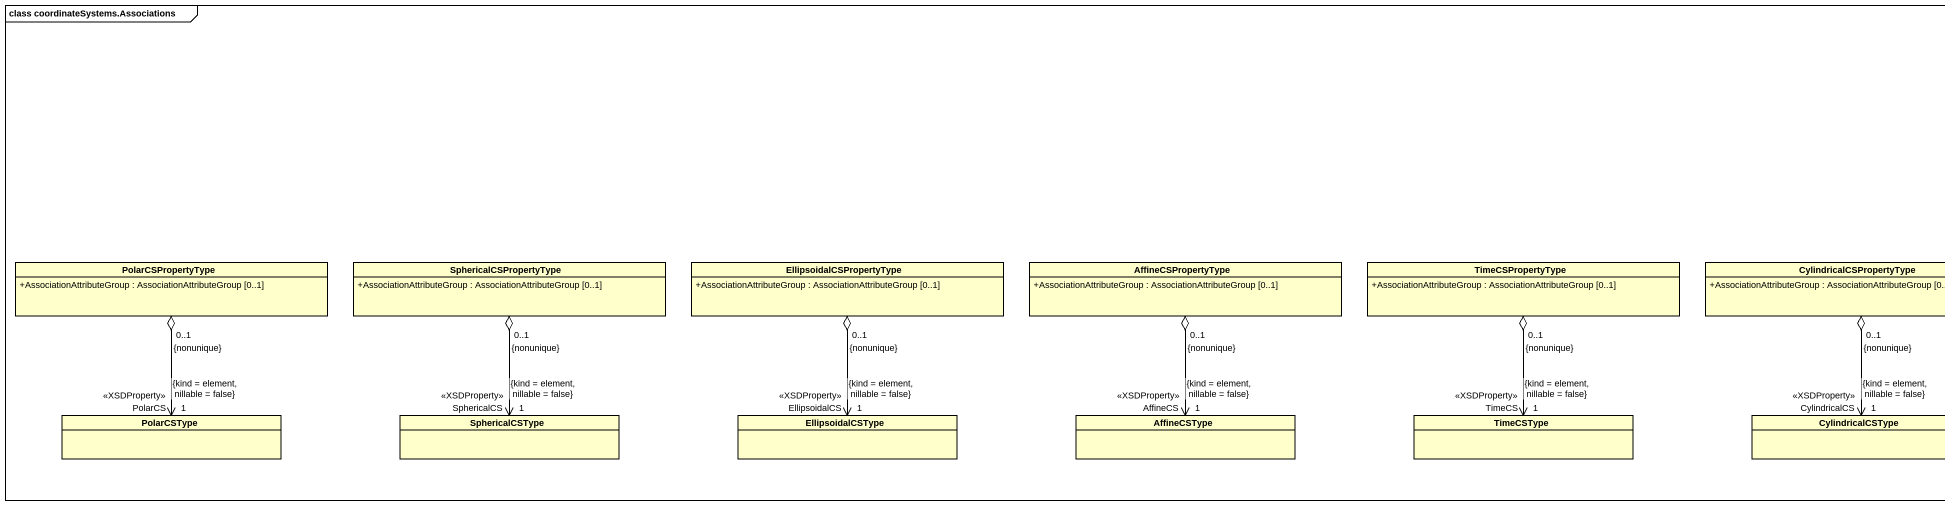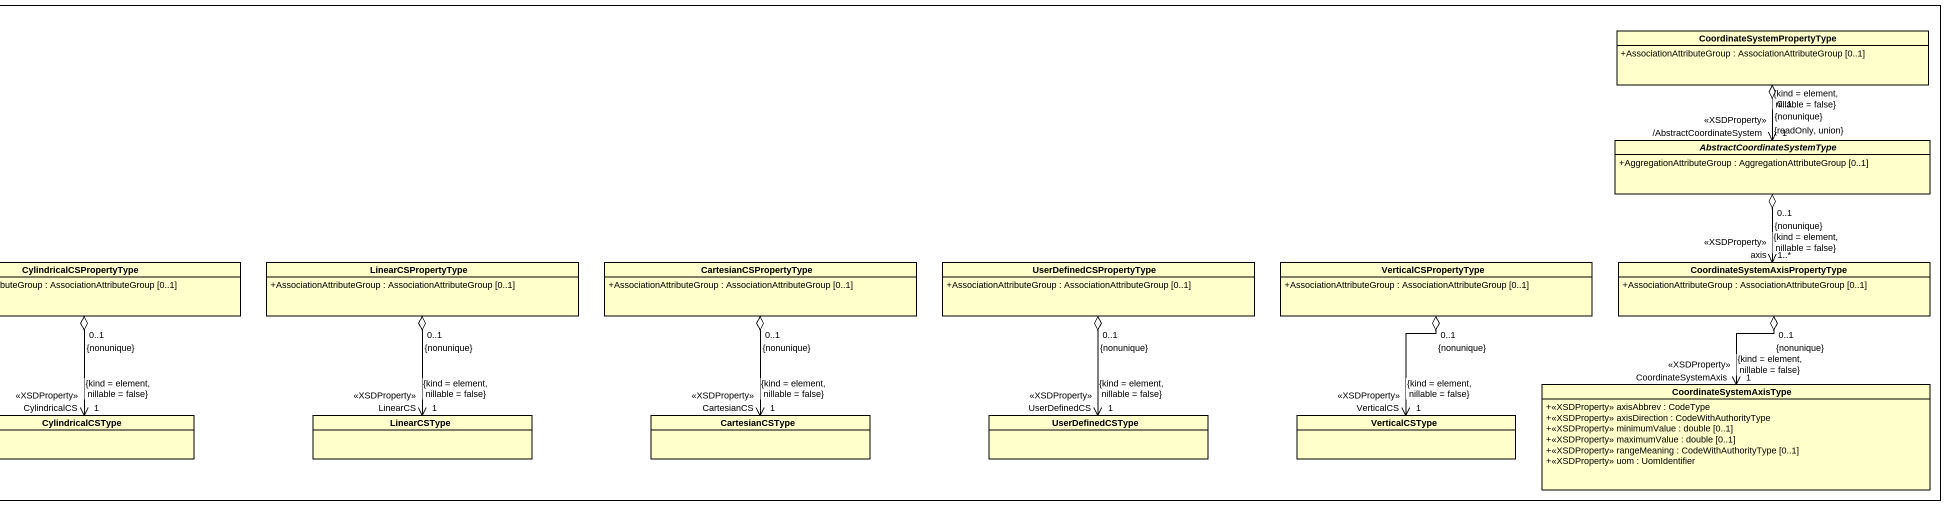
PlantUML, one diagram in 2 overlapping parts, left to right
@startuml
mainframe class coordinateSystems.Associations
hide circle
hide empty members
skinparam classAttributeIconSize 0
class CoordinateSystemPropertyType {
  +AssociationAttributeGroup : AssociationAttributeGroup [0..1]
}
abstract class AbstractCoordinateSystemType {
  +AggregationAttributeGroup : AggregationAttributeGroup [0..1]
}
class PolarCSPropertyType {
  +AssociationAttributeGroup : AssociationAttributeGroup [0..1]
}
class SphericalCSPropertyType {
  +AssociationAttributeGroup : AssociationAttributeGroup [0..1]
}
class EllipsoidalCSPropertyType {
  +AssociationAttributeGroup : AssociationAttributeGroup [0..1]
}
class AffineCSPropertyType {
  +AssociationAttributeGroup : AssociationAttributeGroup [0..1]
}
class TimeCSPropertyType {
  +AssociationAttributeGroup : AssociationAttributeGroup [0..1]
}
class CylindricalCSPropertyType {
  +AssociationAttributeGroup : AssociationAttributeGroup [0..1]
}
class LinearCSPropertyType {
  +AssociationAttributeGroup : AssociationAttributeGroup [0..1]
}
class CartesianCSPropertyType {
  +AssociationAttributeGroup : AssociationAttributeGroup [0..1]
}
class UserDefinedCSPropertyType {
  +AssociationAttributeGroup : AssociationAttributeGroup [0..1]
}
class VerticalCSPropertyType {
  +AssociationAttributeGroup : AssociationAttributeGroup [0..1]
}
class "CoordinateSystemAxisPropertyType" as CoordinateSystemAxisProperty {
  +AssociationAttributeGroup : AssociationAttributeGroup [0..1]
}
class CoordinateSystemAxisType {
  +<<XSDProperty>> axisAbbrev : CodeType
  +<<XSDProperty>> axisDirection : CodeWithAuthorityType
  +<<XSDProperty>> minimumValue : double [0..1]
  +<<XSDProperty>> maximumValue : double [0..1]
  +<<XSDProperty>> rangeMeaning : CodeWithAuthorityType [0..1]
  +<<XSDProperty>> uom : UomIdentifier
}
class PolarCSType
class SphericalCSType
class EllipsoidalCSType
class AffineCSType
class TimeCSType
class CylindricalCSType
class LinearCSType
class CartesianCSType
class UserDefinedCSType
class VerticalCSType
CoordinateSystemPropertyType "0..1\n{nonunique}" o--> "/AbstractCoordinateSystem\n<<XSDProperty>>\n1\n{kind = element, nillable = false}\n{readOnly, union}" AbstractCoordinateSystemType
AbstractCoordinateSystemType "0..1\n{nonunique}" o--> "axis\n<<XSDProperty>>\n1..*\n{kind = element, nillable = false}" CoordinateSystemAxisProperty
PolarCSPropertyType "0..1\n{nonunique}" o--> "PolarCS\n<<XSDProperty>>\n1\n{kind = element, nillable = false}" PolarCSType
SphericalCSPropertyType "0..1\n{nonunique}" o--> "SphericalCS\n<<XSDProperty>>\n1\n{kind = element, nillable = false}" SphericalCSType
EllipsoidalCSPropertyType "0..1\n{nonunique}" o--> "EllipsoidalCS\n<<XSDProperty>>\n1\n{kind = element, nillable = false}" EllipsoidalCSType
AffineCSPropertyType "0..1\n{nonunique}" o--> "AffineCS\n<<XSDProperty>>\n1\n{kind = element, nillable = false}" AffineCSType
TimeCSPropertyType "0..1\n{nonunique}" o--> "TimeCS\n<<XSDProperty>>\n1\n{kind = element, nillable = false}" TimeCSType
CylindricalCSPropertyType "0..1\n{nonunique}" o--> "CylindricalCS\n<<XSDProperty>>\n1\n{kind = element, nillable = false}" CylindricalCSType
LinearCSPropertyType "0..1\n{nonunique}" o--> "LinearCS\n<<XSDProperty>>\n1\n{kind = element, nillable = false}" LinearCSType
CartesianCSPropertyType "0..1\n{nonunique}" o--> "CartesianCS\n<<XSDProperty>>\n1\n{kind = element, nillable = false}" CartesianCSType
UserDefinedCSPropertyType "0..1\n{nonunique}" o--> "UserDefinedCS\n<<XSDProperty>>\n1\n{kind = element, nillable = false}" UserDefinedCSType
VerticalCSPropertyType "0..1\n{nonunique}" o--> "VerticalCS\n<<XSDProperty>>\n1\n{kind = element, nillable = false}" VerticalCSType
CoordinateSystemAxisProperty "0..1\n{nonunique}" o--> "CoordinateSystemAxis\n<<XSDProperty>>\n1\n{kind = element, nillable = false}" CoordinateSystemAxisType
@enduml
